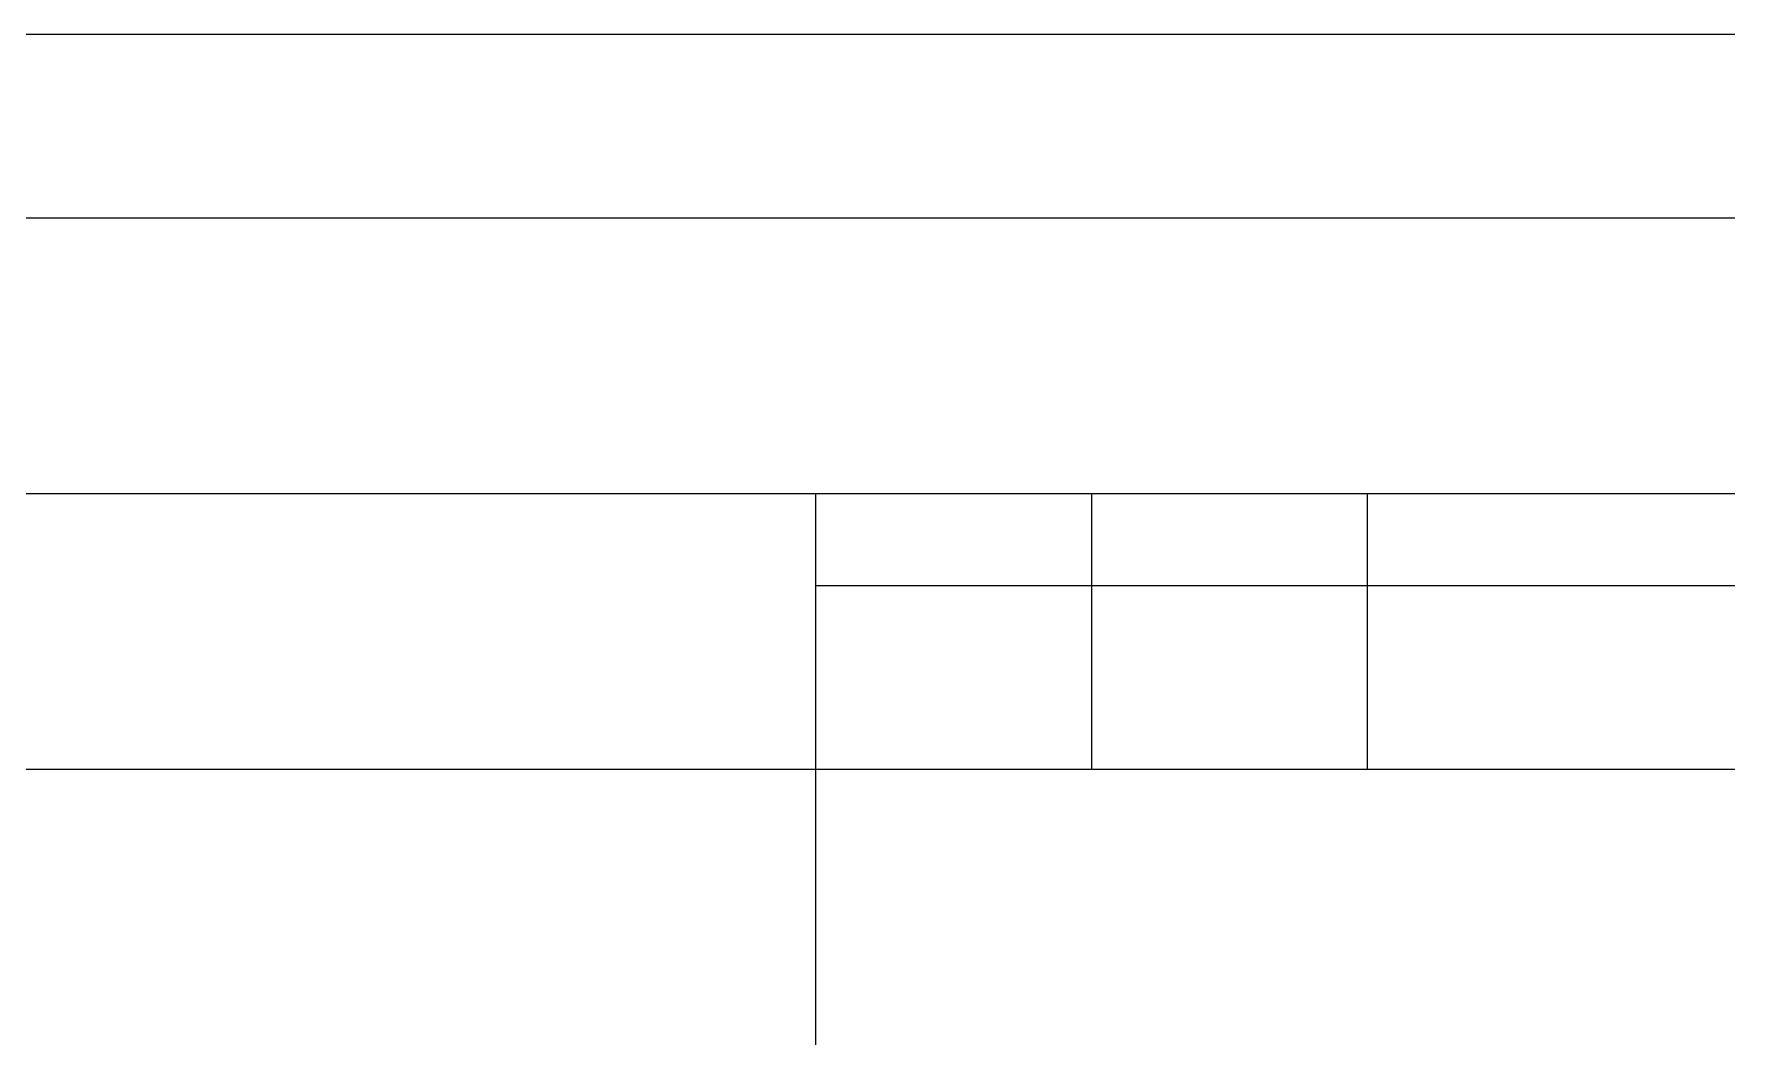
# Model space of a CAD drawing. Header units: metres. Extents: x 0 to 126, y 0 to 57.
# Drawn here: x 116.4 to 125.65, y 0.51 to 6.01 of the extents above; entities that cross this region are included whole.
import ezdxf

# ---------------------------------------------------------------- set-up
doc = ezdxf.new("R2010")
doc.units = ezdxf.units.M
doc.layers.add('Level 63', color=7, linetype='Continuous', lineweight=0)

msp = doc.modelspace()

# ---------------------------------------------------------------- linework, layer by layer
at = {"layer": 'Level 63', "color": 7, "linetype": 'Continuous', "lineweight": 13}
for p, q in [((107.1487, 6.0055), (125.6487, 6.0055)), ((113.6487, 5.0055), (125.6487, 5.0055)), ((113.6487, 3.5055), (125.6487, 3.5055)), ((120.6487, 3.0055), (125.6487, 3.0055)), ((113.6487, 2.0055), (125.6487, 2.0055))]:
    msp.add_line(p, q, dxfattribs=at)
at = {"layer": 'Level 63', "color": 7, "linetype": 'Continuous', "lineweight": 13, "flags": 128}
for points in [[(120.6487, 3.5055), (120.6487, 0.5055)], [(122.1487, 3.5055), (122.1487, 2.0055)], [(123.6487, 3.5055), (123.6487, 2.0055)]]:
    msp.add_lwpolyline(points, dxfattribs=at)

doc.saveas('drawing.dxf')
